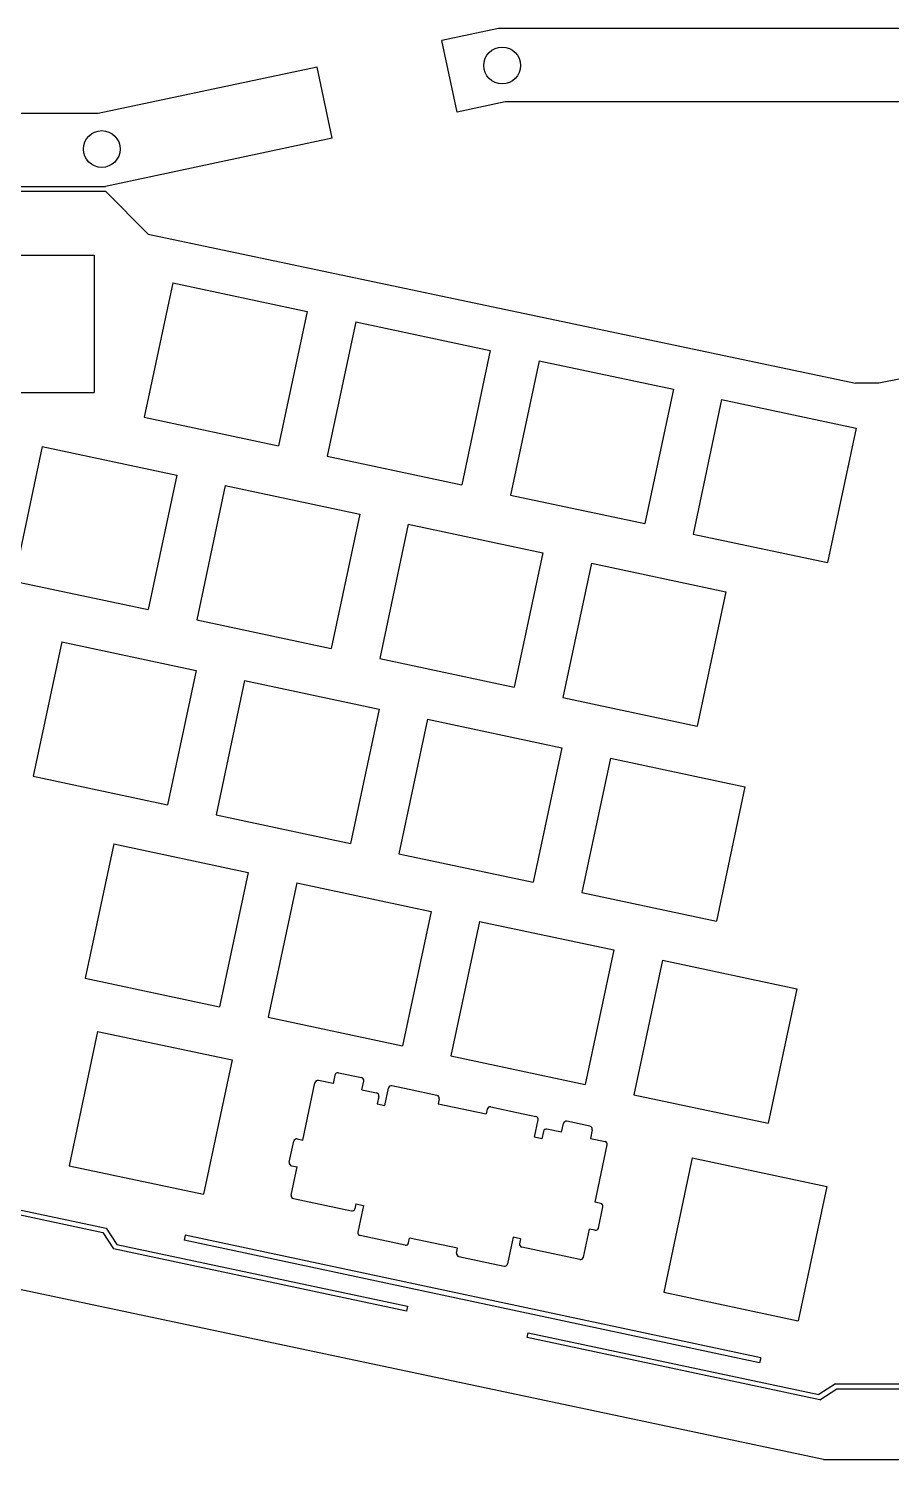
# Model space of a CAD drawing. Extents: x 7 to 394, y -192 to -46.
# Drawn here: x 96 to 183.9, y -191.8 to -46 of the extents above; entities that cross this region are included whole.
import ezdxf

# ---------------------------------------------------------------- set-up
doc = ezdxf.new("R2010")
doc.units = 0
doc.layers.add('Pcb_9d55', color=7, linetype='CONTINUOUS')

msp = doc.modelspace()

# ---------------------------------------------------------------- linework, layer by layer
at = {"layer": 'Pcb_9d55'}
for p, q in [((143.904, -45.974), (138.135, -47.2008)), ((143.904, -45.974, -1.6), (138.135, -47.2008, -1.6)), ((143.904, -45.974), (138.135, -47.2008)), ((143.904, -45.974, -1.6), (138.135, -47.2008, -1.6)), ((143.904, -45.974), (143.904, -45.974, -1.6)), ((223.906, -45.9765), (143.904, -45.974)), ((223.906, -45.9765, -1.6), (143.904, -45.974, -1.6)), ((143.904, -45.974), (143.904, -45.974, -1.6)), ((223.906, -45.9765), (143.904, -45.974)), ((223.906, -45.9765, -1.6), (143.904, -45.974, -1.6)), ((138.135, -47.2008), (138.135, -47.2008, -1.6)), ((138.135, -47.2008), (138.135, -47.2008, -1.6)), ((139.682, -54.4728), (138.135, -47.2008)), ((139.682, -54.4728, -1.6), (138.135, -47.2008, -1.6)), ((139.682, -54.4728), (138.135, -47.2008)), ((139.682, -54.4728, -1.6), (138.135, -47.2008, -1.6)), ((125.41, -49.9034), (103.101, -54.6329)), ((125.41, -49.9034, -1.6), (103.101, -54.6329, -1.6)), ((125.41, -49.9034), (103.101, -54.6329)), ((125.41, -49.9034, -1.6), (103.101, -54.6329, -1.6)), ((125.41, -49.9034), (125.41, -49.9034, -1.6)), ((126.954, -57.15), (125.41, -49.9034)), ((126.954, -57.15, -1.6), (125.41, -49.9034, -1.6)), ((125.41, -49.9034), (125.41, -49.9034, -1.6)), ((126.954, -57.15), (125.41, -49.9034)), ((126.954, -57.15, -1.6), (125.41, -49.9034, -1.6)), ((146.152, -49.7281), (146.152, -49.7281, -1.6)), ((146.152, -49.7281), (146.152, -49.7281, -1.6)), ((144.574, -53.4289), (139.682, -54.4728)), ((144.574, -53.4289, -1.6), (139.682, -54.4728, -1.6)), ((144.574, -53.4289), (139.682, -54.4728)), ((144.574, -53.4289, -1.6), (139.682, -54.4728, -1.6)), ((144.574, -53.4289), (144.574, -53.4289, -1.6)), ((223.279, -53.4289), (144.574, -53.4289)), ((223.279, -53.4289, -1.6), (144.574, -53.4289, -1.6)), ((144.574, -53.4289), (144.574, -53.4289, -1.6)), ((223.279, -53.4289), (144.574, -53.4289)), ((223.279, -53.4289, -1.6), (144.574, -53.4289, -1.6)), ((103.101, -54.6329), (12.3012, -54.6278)), ((103.101, -54.6329, -1.6), (12.3012, -54.6278, -1.6)), ((103.101, -54.6329), (12.3012, -54.6278)), ((103.101, -54.6329, -1.6), (12.3012, -54.6278, -1.6)), ((103.101, -54.6329), (103.101, -54.6329, -1.6)), ((103.101, -54.6329), (103.101, -54.6329, -1.6)), ((139.682, -54.4728), (139.682, -54.4728, -1.6)), ((139.682, -54.4728), (139.682, -54.4728, -1.6)), ((126.954, -57.15), (103.845, -62.0497)), ((126.954, -57.15, -1.6), (103.845, -62.0497, -1.6)), ((126.954, -57.15), (103.845, -62.0497)), ((126.954, -57.15, -1.6), (103.845, -62.0497, -1.6)), ((105.35, -58.2473), (105.35, -58.2473, -1.6)), ((105.35, -58.2473), (105.35, -58.2473, -1.6)), ((126.954, -57.15), (126.954, -57.15, -1.6)), ((126.954, -57.15), (126.954, -57.15, -1.6)), ((88.3336, -62.55), (103.845, -62.55)), ((88.3336, -62.55, -1.6), (103.845, -62.55, -1.6)), ((88.3336, -62.55), (103.845, -62.55)), ((88.3336, -62.55, -1.6), (103.845, -62.55, -1.6)), ((88.5419, -62.0497), (103.845, -62.0497)), ((88.5419, -62.0497, -1.6), (103.845, -62.0497, -1.6)), ((88.5419, -62.0497), (103.845, -62.0497)), ((88.5419, -62.0497, -1.6), (103.845, -62.0497, -1.6)), ((103.845, -62.0497), (103.845, -62.0497, -1.6)), ((103.845, -62.0497), (103.845, -62.0497, -1.6)), ((103.845, -62.55), (103.845, -62.55, -1.6)), ((103.845, -62.55), (103.845, -62.55, -1.6)), ((108.207, -66.9087), (103.845, -62.55)), ((108.207, -66.9087, -1.6), (103.845, -62.55, -1.6)), ((108.207, -66.9087), (103.845, -62.55)), ((108.207, -66.9087, -1.6), (103.845, -62.55, -1.6)), ((108.207, -66.9087), (108.207, -66.9087, -1.6)), ((108.207, -66.9087), (108.207, -66.9087, -1.6)), ((108.207, -66.9087), (180.278, -82.1233)), ((108.207, -66.9087, -1.6), (180.278, -82.1233, -1.6)), ((108.207, -66.9087), (180.278, -82.1233)), ((108.207, -66.9087, -1.6), (180.278, -82.1233, -1.6)), ((88.712, -69.0651), (102.713, -69.0651)), ((88.712, -69.0651, -1.6), (102.713, -69.0651, -1.6)), ((88.712, -69.0651), (102.713, -69.0651)), ((88.712, -69.0651, -1.6), (102.713, -69.0651, -1.6)), ((102.713, -69.0651), (102.713, -69.0651, -1.6)), ((102.713, -69.0651), (102.713, -69.0651, -1.6)), ((102.713, -69.0651), (102.713, -83.0656)), ((102.713, -69.0651, -1.6), (102.713, -83.0656, -1.6)), ((102.713, -69.0651), (102.713, -83.0656)), ((102.713, -69.0651, -1.6), (102.713, -83.0656, -1.6)), ((110.714, -71.8897), (107.803, -85.5842)), ((110.714, -71.8897, -1.6), (107.803, -85.5842, -1.6)), ((110.714, -71.8897), (107.803, -85.5842)), ((110.714, -71.8897, -1.6), (107.803, -85.5842, -1.6)), ((110.714, -71.8897), (110.714, -71.8897, -1.6)), ((110.714, -71.8897), (124.409, -74.8005)), ((110.714, -71.8897, -1.6), (124.409, -74.8005, -1.6)), ((110.714, -71.8897), (110.714, -71.8897, -1.6)), ((110.714, -71.8897), (124.409, -74.8005)), ((110.714, -71.8897, -1.6), (124.409, -74.8005, -1.6)), ((124.409, -74.8005), (121.498, -88.4951)), ((124.409, -74.8005, -1.6), (121.498, -88.4951, -1.6)), ((124.409, -74.8005), (121.498, -88.4951)), ((124.409, -74.8005, -1.6), (121.498, -88.4951, -1.6)), ((124.409, -74.8005), (124.409, -74.8005, -1.6)), ((124.409, -74.8005), (124.409, -74.8005, -1.6)), ((129.368, -75.8521), (126.457, -89.5466)), ((129.368, -75.8521, -1.6), (126.457, -89.5466, -1.6)), ((129.368, -75.8521), (126.457, -89.5466)), ((129.368, -75.8521, -1.6), (126.457, -89.5466, -1.6)), ((129.368, -75.8521), (129.368, -75.8521, -1.6)), ((129.368, -75.8521), (143.062, -78.7629)), ((129.368, -75.8521, -1.6), (143.062, -78.7629, -1.6)), ((129.368, -75.8521), (129.368, -75.8521, -1.6)), ((129.368, -75.8521), (143.062, -78.7629)), ((129.368, -75.8521, -1.6), (143.062, -78.7629, -1.6)), ((143.062, -78.7629), (140.152, -92.4575)), ((143.062, -78.7629, -1.6), (140.152, -92.4575, -1.6)), ((143.062, -78.7629), (140.152, -92.4575)), ((143.062, -78.7629, -1.6), (140.152, -92.4575, -1.6)), ((143.062, -78.7629), (143.062, -78.7629, -1.6)), ((143.062, -78.7629), (143.062, -78.7629, -1.6)), ((148.032, -79.8145), (145.121, -93.509)), ((148.032, -79.8145, -1.6), (145.121, -93.509, -1.6)), ((148.032, -79.8145), (145.121, -93.509)), ((148.032, -79.8145, -1.6), (145.121, -93.509, -1.6)), ((148.032, -79.8145), (148.032, -79.8145, -1.6)), ((148.032, -79.8145), (161.726, -82.7253)), ((148.032, -79.8145, -1.6), (161.726, -82.7253, -1.6)), ((148.032, -79.8145), (148.032, -79.8145, -1.6)), ((148.032, -79.8145), (161.726, -82.7253)), ((148.032, -79.8145, -1.6), (161.726, -82.7253, -1.6)), ((190.597, -80.5358), (182.659, -82.1233)), ((190.597, -80.5358, -1.6), (182.659, -82.1233, -1.6)), ((190.597, -80.5358), (182.659, -82.1233)), ((190.597, -80.5358, -1.6), (182.659, -82.1233, -1.6)), ((88.712, -83.0656), (102.713, -83.0656)), ((88.712, -83.0656, -1.6), (102.713, -83.0656, -1.6)), ((88.712, -83.0656), (102.713, -83.0656)), ((88.712, -83.0656, -1.6), (102.713, -83.0656, -1.6)), ((102.713, -83.0656), (102.713, -83.0656, -1.6)), ((102.713, -83.0656), (102.713, -83.0656, -1.6)), ((161.726, -82.7253), (158.816, -96.4199)), ((161.726, -82.7253, -1.6), (158.816, -96.4199, -1.6)), ((161.726, -82.7253), (158.816, -96.4199)), ((161.726, -82.7253, -1.6), (158.816, -96.4199, -1.6)), ((161.726, -82.7253), (161.726, -82.7253, -1.6)), ((161.726, -82.7253), (161.726, -82.7253, -1.6)), ((180.278, -82.1233), (180.278, -82.1233, -1.6)), ((180.278, -82.1233), (180.278, -82.1233, -1.6)), ((182.659, -82.1233), (180.278, -82.1233)), ((182.659, -82.1233, -1.6), (180.278, -82.1233, -1.6)), ((182.659, -82.1233), (180.278, -82.1233)), ((182.659, -82.1233, -1.6), (180.278, -82.1233, -1.6)), ((182.659, -82.1233), (182.659, -82.1233, -1.6)), ((182.659, -82.1233), (182.659, -82.1233, -1.6)), ((166.625, -83.787), (163.714, -97.4815)), ((166.625, -83.787, -1.6), (163.714, -97.4815, -1.6)), ((166.625, -83.787), (163.714, -97.4815)), ((166.625, -83.787, -1.6), (163.714, -97.4815, -1.6)), ((166.625, -83.787), (166.625, -83.787, -1.6)), ((166.625, -83.787), (180.319, -86.6979)), ((166.625, -83.787, -1.6), (180.319, -86.6979, -1.6)), ((166.625, -83.787), (166.625, -83.787, -1.6)), ((166.625, -83.787), (180.319, -86.6979)), ((166.625, -83.787, -1.6), (180.319, -86.6979, -1.6)), ((107.803, -85.5842), (107.803, -85.5842, -1.6)), ((107.803, -85.5842), (107.803, -85.5842, -1.6)), ((107.803, -85.5842), (121.498, -88.4951)), ((107.803, -85.5842, -1.6), (121.498, -88.4951, -1.6)), ((107.803, -85.5842), (121.498, -88.4951)), ((107.803, -85.5842, -1.6), (121.498, -88.4951, -1.6)), ((180.319, -86.6979), (177.408, -100.392)), ((180.319, -86.6979, -1.6), (177.408, -100.392, -1.6)), ((180.319, -86.6979), (177.408, -100.392)), ((180.319, -86.6979, -1.6), (177.408, -100.392, -1.6)), ((180.319, -86.6979), (180.319, -86.6979, -1.6)), ((180.319, -86.6979), (180.319, -86.6979, -1.6)), ((97.4198, -88.5775), (94.5089, -102.272)), ((97.4198, -88.5775, -1.6), (94.5089, -102.272, -1.6)), ((97.4198, -88.5775), (94.5089, -102.272)), ((97.4198, -88.5775, -1.6), (94.5089, -102.272, -1.6)), ((97.4198, -88.5775), (97.4198, -88.5775, -1.6)), ((97.4198, -88.5775), (111.114, -91.4883)), ((97.4198, -88.5775, -1.6), (111.114, -91.4883, -1.6)), ((97.4198, -88.5775), (97.4198, -88.5775, -1.6)), ((97.4198, -88.5775), (111.114, -91.4883)), ((97.4198, -88.5775, -1.6), (111.114, -91.4883, -1.6)), ((121.498, -88.4951), (121.498, -88.4951, -1.6)), ((121.498, -88.4951), (121.498, -88.4951, -1.6)), ((126.457, -89.5466), (126.457, -89.5466, -1.6)), ((126.457, -89.5466), (126.457, -89.5466, -1.6)), ((126.457, -89.5466), (140.152, -92.4575)), ((126.457, -89.5466, -1.6), (140.152, -92.4575, -1.6)), ((126.457, -89.5466), (140.152, -92.4575)), ((126.457, -89.5466, -1.6), (140.152, -92.4575, -1.6)), ((111.114, -91.4883), (108.203, -105.183)), ((111.114, -91.4883, -1.6), (108.203, -105.183, -1.6)), ((111.114, -91.4883), (108.203, -105.183)), ((111.114, -91.4883, -1.6), (108.203, -105.183, -1.6)), ((111.114, -91.4883), (111.114, -91.4883, -1.6)), ((111.114, -91.4883), (111.114, -91.4883, -1.6)), ((116.063, -92.5399), (113.153, -106.234)), ((116.063, -92.5399, -1.6), (113.153, -106.234, -1.6)), ((116.063, -92.5399), (113.153, -106.234)), ((116.063, -92.5399, -1.6), (113.153, -106.234, -1.6)), ((116.063, -92.5399), (116.063, -92.5399, -1.6)), ((116.063, -92.5399), (129.758, -95.4507)), ((116.063, -92.5399, -1.6), (129.758, -95.4507, -1.6)), ((116.063, -92.5399), (116.063, -92.5399, -1.6)), ((116.063, -92.5399), (129.758, -95.4507)), ((116.063, -92.5399, -1.6), (129.758, -95.4507, -1.6)), ((140.152, -92.4575), (140.152, -92.4575, -1.6)), ((140.152, -92.4575), (140.152, -92.4575, -1.6)), ((145.121, -93.509), (145.121, -93.509, -1.6)), ((145.121, -93.509), (145.121, -93.509, -1.6)), ((145.121, -93.509), (158.816, -96.4199)), ((145.121, -93.509, -1.6), (158.816, -96.4199, -1.6)), ((145.121, -93.509), (158.816, -96.4199)), ((145.121, -93.509, -1.6), (158.816, -96.4199, -1.6)), ((129.758, -95.4507), (126.847, -109.145)), ((129.758, -95.4507, -1.6), (126.847, -109.145, -1.6)), ((129.758, -95.4507), (126.847, -109.145)), ((129.758, -95.4507, -1.6), (126.847, -109.145, -1.6)), ((129.758, -95.4507), (129.758, -95.4507, -1.6)), ((129.758, -95.4507), (129.758, -95.4507, -1.6)), ((134.707, -96.4896), (131.796, -110.184)), ((134.707, -96.4896, -1.6), (131.796, -110.184, -1.6)), ((134.707, -96.4896), (131.796, -110.184)), ((134.707, -96.4896, -1.6), (131.796, -110.184, -1.6)), ((134.707, -96.4896), (134.707, -96.4896, -1.6)), ((134.707, -96.4896), (148.402, -99.4004)), ((134.707, -96.4896, -1.6), (148.402, -99.4004, -1.6)), ((134.707, -96.4896), (134.707, -96.4896, -1.6)), ((134.707, -96.4896), (148.402, -99.4004)), ((134.707, -96.4896, -1.6), (148.402, -99.4004, -1.6)), ((158.816, -96.4199), (158.816, -96.4199, -1.6)), ((158.816, -96.4199), (158.816, -96.4199, -1.6)), ((163.714, -97.4815), (163.714, -97.4815, -1.6)), ((163.714, -97.4815), (163.714, -97.4815, -1.6)), ((163.714, -97.4815), (177.408, -100.392)), ((163.714, -97.4815, -1.6), (177.408, -100.392, -1.6)), ((163.714, -97.4815), (177.408, -100.392)), ((163.714, -97.4815, -1.6), (177.408, -100.392, -1.6)), ((148.402, -99.4004), (145.491, -113.095)), ((148.402, -99.4004, -1.6), (145.491, -113.095, -1.6)), ((148.402, -99.4004), (145.491, -113.095)), ((148.402, -99.4004, -1.6), (145.491, -113.095, -1.6)), ((148.402, -99.4004), (148.402, -99.4004, -1.6)), ((148.402, -99.4004), (148.402, -99.4004, -1.6)), ((153.363, -100.454), (150.452, -114.149)), ((153.363, -100.454, -1.6), (150.452, -114.149, -1.6)), ((153.363, -100.454), (150.452, -114.149)), ((153.363, -100.454, -1.6), (150.452, -114.149, -1.6)), ((153.363, -100.454), (153.363, -100.454, -1.6)), ((153.363, -100.454), (167.058, -103.365)), ((153.363, -100.454, -1.6), (167.058, -103.365, -1.6)), ((153.363, -100.454), (153.363, -100.454, -1.6)), ((153.363, -100.454), (167.058, -103.365)), ((153.363, -100.454, -1.6), (167.058, -103.365, -1.6)), ((177.408, -100.392), (177.408, -100.392, -1.6)), ((177.408, -100.392), (177.408, -100.392, -1.6)), ((94.5089, -102.272), (108.203, -105.183)), ((94.5089, -102.272, -1.6), (108.203, -105.183, -1.6)), ((94.5089, -102.272), (108.203, -105.183)), ((94.5089, -102.272, -1.6), (108.203, -105.183, -1.6)), ((167.058, -103.365), (164.147, -117.06)), ((167.058, -103.365, -1.6), (164.147, -117.06, -1.6)), ((167.058, -103.365), (164.147, -117.06)), ((167.058, -103.365, -1.6), (164.147, -117.06, -1.6)), ((167.058, -103.365), (167.058, -103.365, -1.6)), ((167.058, -103.365), (167.058, -103.365, -1.6)), ((108.203, -105.183), (108.203, -105.183, -1.6)), ((108.203, -105.183), (108.203, -105.183, -1.6)), ((113.153, -106.234), (113.153, -106.234, -1.6)), ((113.153, -106.234), (113.153, -106.234, -1.6)), ((113.153, -106.234), (126.847, -109.145)), ((113.153, -106.234, -1.6), (126.847, -109.145, -1.6)), ((113.153, -106.234), (126.847, -109.145)), ((113.153, -106.234, -1.6), (126.847, -109.145, -1.6)), ((99.401, -108.466), (96.4901, -122.16)), ((99.401, -108.466, -1.6), (96.4901, -122.16, -1.6)), ((99.401, -108.466), (96.4901, -122.16)), ((99.401, -108.466, -1.6), (96.4901, -122.16, -1.6)), ((99.401, -108.466), (99.401, -108.466, -1.6)), ((99.401, -108.466), (113.096, -111.377)), ((99.401, -108.466, -1.6), (113.096, -111.377, -1.6)), ((99.401, -108.466), (99.401, -108.466, -1.6)), ((99.401, -108.466), (113.096, -111.377)), ((99.401, -108.466, -1.6), (113.096, -111.377, -1.6)), ((126.847, -109.145), (126.847, -109.145, -1.6)), ((126.847, -109.145), (126.847, -109.145, -1.6)), ((131.796, -110.184), (131.796, -110.184, -1.6)), ((131.796, -110.184), (131.796, -110.184, -1.6)), ((131.796, -110.184), (145.491, -113.095)), ((131.796, -110.184, -1.6), (145.491, -113.095, -1.6)), ((131.796, -110.184), (145.491, -113.095)), ((131.796, -110.184, -1.6), (145.491, -113.095, -1.6)), ((113.096, -111.377), (110.185, -125.071)), ((113.096, -111.377, -1.6), (110.185, -125.071, -1.6)), ((113.096, -111.377), (110.185, -125.071)), ((113.096, -111.377, -1.6), (110.185, -125.071, -1.6)), ((113.096, -111.377), (113.096, -111.377, -1.6)), ((113.096, -111.377), (113.096, -111.377, -1.6)), ((118.032, -112.415), (115.121, -126.11)), ((118.032, -112.415, -1.6), (115.121, -126.11, -1.6)), ((118.032, -112.415), (115.121, -126.11)), ((118.032, -112.415, -1.6), (115.121, -126.11, -1.6)), ((118.032, -112.415), (118.032, -112.415, -1.6)), ((118.032, -112.415), (131.726, -115.326)), ((118.032, -112.415, -1.6), (131.726, -115.326, -1.6)), ((118.032, -112.415), (118.032, -112.415, -1.6)), ((118.032, -112.415), (131.726, -115.326)), ((118.032, -112.415, -1.6), (131.726, -115.326, -1.6)), ((145.491, -113.095), (145.491, -113.095, -1.6)), ((145.491, -113.095), (145.491, -113.095, -1.6)), ((150.452, -114.149), (150.452, -114.149, -1.6)), ((150.452, -114.149), (150.452, -114.149, -1.6)), ((150.452, -114.149), (164.147, -117.06)), ((150.452, -114.149, -1.6), (164.147, -117.06, -1.6)), ((150.452, -114.149), (164.147, -117.06)), ((150.452, -114.149, -1.6), (164.147, -117.06, -1.6)), ((131.726, -115.326), (128.816, -129.021)), ((131.726, -115.326, -1.6), (128.816, -129.021, -1.6)), ((131.726, -115.326), (128.816, -129.021)), ((131.726, -115.326, -1.6), (128.816, -129.021, -1.6)), ((131.726, -115.326), (131.726, -115.326, -1.6)), ((131.726, -115.326), (131.726, -115.326, -1.6)), ((136.65, -116.365), (133.739, -130.06)), ((136.65, -116.365, -1.6), (133.739, -130.06, -1.6)), ((136.65, -116.365), (133.739, -130.06)), ((136.65, -116.365, -1.6), (133.739, -130.06, -1.6)), ((136.65, -116.365), (136.65, -116.365, -1.6)), ((136.65, -116.365), (150.345, -119.276)), ((136.65, -116.365, -1.6), (150.345, -119.276, -1.6)), ((136.65, -116.365), (136.65, -116.365, -1.6)), ((136.65, -116.365), (150.345, -119.276)), ((136.65, -116.365, -1.6), (150.345, -119.276, -1.6)), ((164.147, -117.06), (164.147, -117.06, -1.6)), ((164.147, -117.06), (164.147, -117.06, -1.6)), ((150.345, -119.276), (147.434, -132.97)), ((150.345, -119.276, -1.6), (147.434, -132.97, -1.6)), ((150.345, -119.276), (147.434, -132.97)), ((150.345, -119.276, -1.6), (147.434, -132.97, -1.6)), ((150.345, -119.276), (150.345, -119.276, -1.6)), ((150.345, -119.276), (150.345, -119.276, -1.6)), ((155.306, -120.327), (152.396, -134.022)), ((155.306, -120.327, -1.6), (152.396, -134.022, -1.6)), ((155.306, -120.327), (152.396, -134.022)), ((155.306, -120.327, -1.6), (152.396, -134.022, -1.6)), ((155.306, -120.327), (155.306, -120.327, -1.6)), ((155.306, -120.327), (169.001, -123.238)), ((155.306, -120.327, -1.6), (169.001, -123.238, -1.6)), ((155.306, -120.327), (155.306, -120.327, -1.6)), ((155.306, -120.327), (169.001, -123.238)), ((155.306, -120.327, -1.6), (169.001, -123.238, -1.6)), ((96.4901, -122.16), (96.4901, -122.16, -1.6)), ((96.4901, -122.16), (96.4901, -122.16, -1.6)), ((96.4901, -122.16), (110.185, -125.071)), ((96.4901, -122.16, -1.6), (110.185, -125.071, -1.6)), ((96.4901, -122.16), (110.185, -125.071)), ((96.4901, -122.16, -1.6), (110.185, -125.071, -1.6)), ((169.001, -123.238), (166.09, -136.933)), ((169.001, -123.238, -1.6), (166.09, -136.933, -1.6)), ((169.001, -123.238), (166.09, -136.933)), ((169.001, -123.238, -1.6), (166.09, -136.933, -1.6)), ((169.001, -123.238), (169.001, -123.238, -1.6)), ((169.001, -123.238), (169.001, -123.238, -1.6)), ((110.185, -125.071), (110.185, -125.071, -1.6)), ((110.185, -125.071), (110.185, -125.071, -1.6)), ((115.121, -126.11), (115.121, -126.11, -1.6)), ((115.121, -126.11), (115.121, -126.11, -1.6)), ((115.121, -126.11), (128.816, -129.021)), ((115.121, -126.11, -1.6), (128.816, -129.021, -1.6)), ((115.121, -126.11), (128.816, -129.021)), ((115.121, -126.11, -1.6), (128.816, -129.021, -1.6)), ((104.697, -129.065), (101.786, -142.76)), ((104.697, -129.065, -1.6), (101.786, -142.76, -1.6)), ((104.697, -129.065), (101.786, -142.76)), ((104.697, -129.065, -1.6), (101.786, -142.76, -1.6)), ((104.697, -129.065), (104.697, -129.065, -1.6)), ((104.697, -129.065), (118.391, -131.976)), ((104.697, -129.065, -1.6), (118.391, -131.976, -1.6)), ((104.697, -129.065), (104.697, -129.065, -1.6)), ((104.697, -129.065), (118.391, -131.976)), ((104.697, -129.065, -1.6), (118.391, -131.976, -1.6)), ((128.816, -129.021), (128.816, -129.021, -1.6)), ((128.816, -129.021), (128.816, -129.021, -1.6)), ((133.739, -130.06), (133.739, -130.06, -1.6)), ((133.739, -130.06), (133.739, -130.06, -1.6)), ((133.739, -130.06), (147.434, -132.97)), ((133.739, -130.06, -1.6), (147.434, -132.97, -1.6)), ((133.739, -130.06), (147.434, -132.97)), ((133.739, -130.06, -1.6), (147.434, -132.97, -1.6)), ((118.391, -131.976), (115.481, -145.67)), ((118.391, -131.976, -1.6), (115.481, -145.67, -1.6)), ((118.391, -131.976), (115.481, -145.67)), ((118.391, -131.976, -1.6), (115.481, -145.67, -1.6)), ((118.391, -131.976), (118.391, -131.976, -1.6)), ((118.391, -131.976), (118.391, -131.976, -1.6)), ((123.34, -133.04), (120.43, -146.735)), ((123.34, -133.04, -1.6), (120.43, -146.735, -1.6)), ((123.34, -133.04), (120.43, -146.735)), ((123.34, -133.04, -1.6), (120.43, -146.735, -1.6)), ((123.34, -133.04), (123.34, -133.04, -1.6)), ((123.34, -133.04), (137.035, -135.951)), ((123.34, -133.04, -1.6), (137.035, -135.951, -1.6)), ((123.34, -133.04), (123.34, -133.04, -1.6)), ((123.34, -133.04), (137.035, -135.951)), ((123.34, -133.04, -1.6), (137.035, -135.951, -1.6)), ((147.434, -132.97), (147.434, -132.97, -1.6)), ((147.434, -132.97), (147.434, -132.97, -1.6)), ((152.396, -134.022), (152.396, -134.022, -1.6)), ((152.396, -134.022), (152.396, -134.022, -1.6)), ((152.396, -134.022), (166.09, -136.933)), ((152.396, -134.022, -1.6), (166.09, -136.933, -1.6)), ((152.396, -134.022), (166.09, -136.933)), ((152.396, -134.022, -1.6), (166.09, -136.933, -1.6)), ((137.035, -135.951), (134.124, -149.646)), ((137.035, -135.951, -1.6), (134.124, -149.646, -1.6)), ((137.035, -135.951), (134.124, -149.646)), ((137.035, -135.951, -1.6), (134.124, -149.646, -1.6)), ((137.035, -135.951), (137.035, -135.951, -1.6)), ((137.035, -135.951), (137.035, -135.951, -1.6)), ((141.959, -136.964), (139.048, -150.659)), ((141.959, -136.964, -1.6), (139.048, -150.659, -1.6)), ((141.959, -136.964), (139.048, -150.659)), ((141.959, -136.964, -1.6), (139.048, -150.659, -1.6)), ((141.959, -136.964), (141.959, -136.964, -1.6)), ((141.959, -136.964), (155.653, -139.875)), ((141.959, -136.964, -1.6), (155.653, -139.875, -1.6)), ((141.959, -136.964), (141.959, -136.964, -1.6)), ((141.959, -136.964), (155.653, -139.875)), ((141.959, -136.964, -1.6), (155.653, -139.875, -1.6)), ((166.09, -136.933), (166.09, -136.933, -1.6)), ((166.09, -136.933), (166.09, -136.933, -1.6)), ((155.653, -139.875), (152.742, -153.57)), ((155.653, -139.875, -1.6), (152.742, -153.57, -1.6)), ((155.653, -139.875), (152.742, -153.57)), ((155.653, -139.875, -1.6), (152.742, -153.57, -1.6)), ((155.653, -139.875), (155.653, -139.875, -1.6)), ((155.653, -139.875), (155.653, -139.875, -1.6)), ((160.59, -140.927), (157.679, -154.621)), ((160.59, -140.927, -1.6), (157.679, -154.621, -1.6)), ((160.59, -140.927), (157.679, -154.621)), ((160.59, -140.927, -1.6), (157.679, -154.621, -1.6)), ((160.59, -140.927), (160.59, -140.927, -1.6)), ((160.59, -140.927), (174.284, -143.838)), ((160.59, -140.927, -1.6), (174.284, -143.838, -1.6)), ((160.59, -140.927), (160.59, -140.927, -1.6)), ((160.59, -140.927), (174.284, -143.838)), ((160.59, -140.927, -1.6), (174.284, -143.838, -1.6)), ((101.786, -142.76), (101.786, -142.76, -1.6)), ((101.786, -142.76), (101.786, -142.76, -1.6)), ((101.786, -142.76), (115.481, -145.67)), ((101.786, -142.76, -1.6), (115.481, -145.67, -1.6)), ((101.786, -142.76), (115.481, -145.67)), ((101.786, -142.76, -1.6), (115.481, -145.67, -1.6)), ((174.284, -143.838), (171.373, -157.532)), ((174.284, -143.838, -1.6), (171.373, -157.532, -1.6)), ((174.284, -143.838), (171.373, -157.532)), ((174.284, -143.838, -1.6), (171.373, -157.532, -1.6)), ((174.284, -143.838), (174.284, -143.838, -1.6)), ((174.284, -143.838), (174.284, -143.838, -1.6)), ((115.481, -145.67), (115.481, -145.67, -1.6)), ((115.481, -145.67), (115.481, -145.67, -1.6)), ((120.43, -146.735), (120.43, -146.735, -1.6)), ((120.43, -146.735), (120.43, -146.735, -1.6)), ((120.43, -146.735), (134.124, -149.646)), ((120.43, -146.735, -1.6), (134.124, -149.646, -1.6)), ((120.43, -146.735), (134.124, -149.646)), ((120.43, -146.735, -1.6), (134.124, -149.646, -1.6)), ((103.059, -148.166), (100.148, -161.86)), ((103.059, -148.166, -1.6), (100.148, -161.86, -1.6)), ((103.059, -148.166), (100.148, -161.86)), ((103.059, -148.166, -1.6), (100.148, -161.86, -1.6)), ((103.059, -148.166), (103.059, -148.166, -1.6)), ((103.059, -148.166), (116.753, -151.077)), ((103.059, -148.166, -1.6), (116.753, -151.077, -1.6)), ((103.059, -148.166), (103.059, -148.166, -1.6)), ((103.059, -148.166), (116.753, -151.077)), ((103.059, -148.166, -1.6), (116.753, -151.077, -1.6)), ((134.124, -149.646), (134.124, -149.646, -1.6)), ((134.124, -149.646), (134.124, -149.646, -1.6)), ((116.753, -151.077), (113.842, -164.771)), ((116.753, -151.077, -1.6), (113.842, -164.771, -1.6)), ((116.753, -151.077), (113.842, -164.771)), ((116.753, -151.077, -1.6), (113.842, -164.771, -1.6)), ((116.753, -151.077), (116.753, -151.077, -1.6)), ((116.753, -151.077), (116.753, -151.077, -1.6)), ((139.048, -150.659), (139.048, -150.659, -1.6)), ((139.048, -150.659), (139.048, -150.659, -1.6)), ((139.048, -150.659), (152.742, -153.57)), ((139.048, -150.659, -1.6), (152.742, -153.57, -1.6)), ((139.048, -150.659), (152.742, -153.57)), ((139.048, -150.659, -1.6), (152.742, -153.57, -1.6)), ((127.232, -152.617), (127.045, -153.497)), ((127.232, -152.617, -1.6), (127.045, -153.497, -1.6)), ((127.232, -152.617), (127.045, -153.497)), ((127.232, -152.617, -1.6), (127.045, -153.497, -1.6)), ((127.232, -152.617), (127.232, -152.617, -1.6)), ((127.232, -152.617), (127.232, -152.617, -1.6)), ((127.588, -152.386), (127.588, -152.386, -1.6)), ((127.588, -152.386), (127.588, -152.386, -1.6)), ((127.588, -152.386), (129.936, -152.885)), ((127.588, -152.386, -1.6), (129.936, -152.885, -1.6)), ((127.588, -152.386), (129.936, -152.885)), ((127.588, -152.386, -1.6), (129.936, -152.885, -1.6)), ((129.936, -152.885), (129.936, -152.885, -1.6)), ((129.936, -152.885), (129.936, -152.885, -1.6)), ((123.957, -159.251), (125.198, -153.411)), ((123.957, -159.251, -1.6), (125.198, -153.411, -1.6)), ((123.957, -159.251), (125.198, -153.411)), ((123.957, -159.251, -1.6), (125.198, -153.411, -1.6)), ((125.198, -153.411), (125.198, -153.411, -1.6)), ((125.198, -153.411), (125.198, -153.411, -1.6)), ((125.554, -153.18), (125.554, -153.18, -1.6)), ((125.554, -153.18), (125.554, -153.18, -1.6)), ((127.045, -153.497), (125.554, -153.18)), ((127.045, -153.497, -1.6), (125.554, -153.18, -1.6)), ((127.045, -153.497), (125.554, -153.18)), ((127.045, -153.497, -1.6), (125.554, -153.18, -1.6)), ((127.045, -153.497), (127.045, -153.497, -1.6)), ((127.045, -153.497), (127.045, -153.497, -1.6)), ((129.98, -154.121), (130.167, -153.241)), ((129.98, -154.121, -1.6), (130.167, -153.241, -1.6)), ((129.98, -154.121), (130.167, -153.241)), ((129.98, -154.121, -1.6), (130.167, -153.241, -1.6)), ((129.98, -154.121), (129.98, -154.121, -1.6)), ((129.98, -154.121), (129.98, -154.121, -1.6)), ((129.98, -154.121), (131.471, -154.438)), ((129.98, -154.121, -1.6), (131.471, -154.438, -1.6)), ((129.98, -154.121), (131.471, -154.438)), ((129.98, -154.121, -1.6), (131.471, -154.438, -1.6)), ((130.167, -153.241), (130.167, -153.241, -1.6)), ((130.167, -153.241), (130.167, -153.241, -1.6)), ((131.471, -154.438), (131.471, -154.438, -1.6)), ((131.471, -154.438), (131.471, -154.438, -1.6)), ((132.301, -155.708), (132.675, -153.948)), ((132.301, -155.708, -1.6), (132.675, -153.948, -1.6)), ((132.301, -155.708), (132.675, -153.948)), ((132.301, -155.708, -1.6), (132.675, -153.948, -1.6)), ((132.675, -153.948), (132.675, -153.948, -1.6)), ((132.675, -153.948), (132.675, -153.948, -1.6)), ((133.031, -153.717), (133.031, -153.717, -1.6)), ((133.031, -153.717), (133.031, -153.717, -1.6)), ((134.791, -154.091), (133.031, -153.717)), ((134.791, -154.091, -1.6), (133.031, -153.717, -1.6)), ((134.791, -154.091), (133.031, -153.717)), ((134.791, -154.091, -1.6), (133.031, -153.717, -1.6)), ((134.791, -154.091), (134.791, -154.091, -1.6)), ((134.791, -154.091), (134.791, -154.091, -1.6)), ((137.628, -154.694), (134.791, -154.091)), ((137.628, -154.694, -1.6), (134.791, -154.091, -1.6)), ((137.628, -154.694), (134.791, -154.091)), ((137.628, -154.694, -1.6), (134.791, -154.091, -1.6)), ((152.742, -153.57), (152.742, -153.57, -1.6)), ((152.742, -153.57), (152.742, -153.57, -1.6)), ((131.703, -154.794), (131.542, -155.547)), ((131.703, -154.794, -1.6), (131.542, -155.547, -1.6)), ((131.703, -154.794), (131.542, -155.547)), ((131.703, -154.794, -1.6), (131.542, -155.547, -1.6)), ((131.542, -155.547), (131.542, -155.547, -1.6)), ((131.542, -155.547), (131.542, -155.547, -1.6)), ((131.542, -155.547), (132.301, -155.708)), ((131.542, -155.547, -1.6), (132.301, -155.708, -1.6)), ((131.542, -155.547), (132.301, -155.708)), ((131.542, -155.547, -1.6), (132.301, -155.708, -1.6)), ((131.703, -154.794), (131.703, -154.794, -1.6)), ((131.703, -154.794), (131.703, -154.794, -1.6)), ((132.301, -155.708), (132.301, -155.708, -1.6)), ((132.301, -155.708), (132.301, -155.708, -1.6)), ((137.628, -154.694), (137.628, -154.694, -1.6)), ((137.628, -154.694), (137.628, -154.694, -1.6)), ((137.859, -155.05), (137.755, -155.539)), ((137.859, -155.05, -1.6), (137.755, -155.539, -1.6)), ((137.859, -155.05), (137.755, -155.539)), ((137.859, -155.05, -1.6), (137.755, -155.539, -1.6)), ((137.755, -155.539), (137.755, -155.539, -1.6)), ((137.755, -155.539), (137.755, -155.539, -1.6)), ((137.755, -155.539), (142.646, -156.578)), ((137.755, -155.539, -1.6), (142.646, -156.578, -1.6)), ((137.755, -155.539), (142.646, -156.578)), ((137.755, -155.539, -1.6), (142.646, -156.578, -1.6)), ((137.859, -155.05), (137.859, -155.05, -1.6)), ((137.859, -155.05), (137.859, -155.05, -1.6)), ((143.105, -155.858), (143.105, -155.858, -1.6)), ((143.105, -155.858), (143.105, -155.858, -1.6)), ((143.105, -155.858), (145.942, -156.461)), ((143.105, -155.858, -1.6), (145.942, -156.461, -1.6)), ((143.105, -155.858), (145.942, -156.461)), ((143.105, -155.858, -1.6), (145.942, -156.461, -1.6)), ((157.679, -154.621), (157.679, -154.621, -1.6)), ((157.679, -154.621), (157.679, -154.621, -1.6)), ((157.679, -154.621), (171.373, -157.532)), ((157.679, -154.621, -1.6), (171.373, -157.532, -1.6)), ((157.679, -154.621), (171.373, -157.532)), ((157.679, -154.621, -1.6), (171.373, -157.532, -1.6)), ((142.75, -156.089), (142.646, -156.578)), ((142.75, -156.089, -1.6), (142.646, -156.578, -1.6)), ((142.75, -156.089), (142.646, -156.578)), ((142.75, -156.089, -1.6), (142.646, -156.578, -1.6)), ((142.646, -156.578), (142.646, -156.578, -1.6)), ((142.646, -156.578), (142.646, -156.578, -1.6)), ((142.75, -156.089), (142.75, -156.089, -1.6)), ((142.75, -156.089), (142.75, -156.089, -1.6)), ((145.942, -156.461), (145.942, -156.461, -1.6)), ((145.942, -156.461), (147.703, -156.835)), ((145.942, -156.461, -1.6), (147.703, -156.835, -1.6)), ((145.942, -156.461), (145.942, -156.461, -1.6)), ((145.942, -156.461), (147.703, -156.835)), ((145.942, -156.461, -1.6), (147.703, -156.835, -1.6)), ((147.56, -158.952), (147.934, -157.191)), ((147.56, -158.952, -1.6), (147.934, -157.191, -1.6)), ((147.56, -158.952), (147.934, -157.191)), ((147.56, -158.952, -1.6), (147.934, -157.191, -1.6)), ((147.703, -156.835), (147.703, -156.835, -1.6)), ((147.703, -156.835), (147.703, -156.835, -1.6)), ((147.934, -157.191), (147.934, -157.191, -1.6)), ((147.934, -157.191), (147.934, -157.191, -1.6)), ((150.868, -157.334), (150.868, -157.334, -1.6)), ((153.216, -157.833), (150.868, -157.334)), ((153.216, -157.833, -1.6), (150.868, -157.334, -1.6)), ((150.868, -157.334), (150.868, -157.334, -1.6)), ((153.216, -157.833), (150.868, -157.334)), ((153.216, -157.833, -1.6), (150.868, -157.334, -1.6)), ((148.478, -158.36), (148.318, -159.113)), ((148.478, -158.36, -1.6), (148.318, -159.113, -1.6)), ((148.478, -158.36), (148.318, -159.113)), ((148.478, -158.36, -1.6), (148.318, -159.113, -1.6)), ((148.478, -158.36), (148.478, -158.36, -1.6)), ((148.478, -158.36), (148.478, -158.36, -1.6)), ((148.834, -158.129), (148.834, -158.129, -1.6)), ((150.325, -158.446), (148.834, -158.129)), ((150.325, -158.446, -1.6), (148.834, -158.129, -1.6)), ((148.834, -158.129), (148.834, -158.129, -1.6)), ((150.325, -158.446), (148.834, -158.129)), ((150.325, -158.446, -1.6), (148.834, -158.129, -1.6)), ((150.325, -158.446), (150.512, -157.565)), ((150.325, -158.446, -1.6), (150.512, -157.565, -1.6)), ((150.325, -158.446), (150.512, -157.565)), ((150.325, -158.446, -1.6), (150.512, -157.565, -1.6)), ((150.325, -158.446), (150.325, -158.446, -1.6)), ((150.325, -158.446), (150.325, -158.446, -1.6)), ((150.512, -157.565), (150.512, -157.565, -1.6)), ((150.512, -157.565), (150.512, -157.565, -1.6)), ((153.216, -157.833), (153.216, -157.833, -1.6)), ((153.216, -157.833), (153.216, -157.833, -1.6)), ((153.447, -158.189), (153.26, -159.069)), ((153.447, -158.189, -1.6), (153.26, -159.069, -1.6)), ((153.447, -158.189), (153.26, -159.069)), ((153.447, -158.189, -1.6), (153.26, -159.069, -1.6)), ((153.447, -158.189), (153.447, -158.189, -1.6)), ((153.447, -158.189), (153.447, -158.189, -1.6)), ((171.373, -157.532), (171.373, -157.532, -1.6)), ((171.373, -157.532), (171.373, -157.532, -1.6)), ((122.581, -161.514), (123.038, -159.362)), ((122.581, -161.514, -1.6), (123.038, -159.362, -1.6)), ((122.581, -161.514), (123.038, -159.362)), ((122.581, -161.514, -1.6), (123.038, -159.362, -1.6)), ((123.038, -159.362), (123.038, -159.362, -1.6)), ((123.038, -159.362), (123.038, -159.362, -1.6)), ((123.394, -159.131), (123.394, -159.131, -1.6)), ((123.394, -159.131), (123.394, -159.131, -1.6)), ((123.394, -159.131), (123.957, -159.251)), ((123.394, -159.131, -1.6), (123.957, -159.251, -1.6)), ((123.394, -159.131), (123.957, -159.251)), ((123.394, -159.131, -1.6), (123.957, -159.251, -1.6)), ((123.957, -159.251), (123.957, -159.251, -1.6)), ((123.957, -159.251), (123.957, -159.251, -1.6)), ((147.56, -158.952), (147.56, -158.952, -1.6)), ((148.318, -159.113), (147.56, -158.952)), ((148.318, -159.113, -1.6), (147.56, -158.952, -1.6)), ((147.56, -158.952), (147.56, -158.952, -1.6)), ((148.318, -159.113), (147.56, -158.952)), ((148.318, -159.113, -1.6), (147.56, -158.952, -1.6)), ((148.318, -159.113), (148.318, -159.113, -1.6)), ((148.318, -159.113), (148.318, -159.113, -1.6)), ((153.26, -159.069), (153.26, -159.069, -1.6)), ((153.26, -159.069), (154.751, -159.386)), ((153.26, -159.069, -1.6), (154.751, -159.386, -1.6)), ((153.26, -159.069), (153.26, -159.069, -1.6)), ((153.26, -159.069), (154.751, -159.386)), ((153.26, -159.069, -1.6), (154.751, -159.386, -1.6)), ((153.741, -165.582), (154.982, -159.742)), ((153.741, -165.582, -1.6), (154.982, -159.742, -1.6)), ((153.741, -165.582), (154.982, -159.742)), ((153.741, -165.582, -1.6), (154.982, -159.742, -1.6)), ((154.751, -159.386), (154.751, -159.386, -1.6)), ((154.751, -159.386), (154.751, -159.386, -1.6)), ((154.982, -159.742), (154.982, -159.742, -1.6)), ((154.982, -159.742), (154.982, -159.742, -1.6)), ((122.581, -161.514), (122.581, -161.514, -1.6)), ((122.581, -161.514), (122.581, -161.514, -1.6)), ((163.638, -161.054), (160.727, -174.748)), ((163.638, -161.054, -1.6), (160.727, -174.748, -1.6)), ((163.638, -161.054), (160.727, -174.748)), ((163.638, -161.054, -1.6), (160.727, -174.748, -1.6)), ((163.638, -161.054), (163.638, -161.054, -1.6)), ((163.638, -161.054), (177.332, -163.965)), ((163.638, -161.054, -1.6), (177.332, -163.965, -1.6)), ((163.638, -161.054), (163.638, -161.054, -1.6)), ((163.638, -161.054), (177.332, -163.965)), ((163.638, -161.054, -1.6), (177.332, -163.965, -1.6)), ((100.148, -161.86), (100.148, -161.86, -1.6)), ((100.148, -161.86), (100.148, -161.86, -1.6)), ((100.148, -161.86), (113.842, -164.771)), ((100.148, -161.86, -1.6), (113.842, -164.771, -1.6)), ((100.148, -161.86), (113.842, -164.771)), ((100.148, -161.86, -1.6), (113.842, -164.771, -1.6)), ((122.765, -164.856), (123.374, -161.99)), ((122.765, -164.856, -1.6), (123.374, -161.99, -1.6)), ((122.765, -164.856), (123.374, -161.99)), ((122.765, -164.856, -1.6), (123.374, -161.99, -1.6)), ((122.812, -161.87), (122.812, -161.87, -1.6)), ((122.812, -161.87), (123.374, -161.99)), ((122.812, -161.87, -1.6), (123.374, -161.99, -1.6)), ((122.812, -161.87), (122.812, -161.87, -1.6)), ((122.812, -161.87), (123.374, -161.99)), ((122.812, -161.87, -1.6), (123.374, -161.99, -1.6)), ((123.374, -161.99), (123.374, -161.99, -1.6)), ((123.374, -161.99), (123.374, -161.99, -1.6)), ((177.332, -163.965), (174.421, -177.659)), ((177.332, -163.965, -1.6), (174.421, -177.659, -1.6)), ((177.332, -163.965), (174.421, -177.659)), ((177.332, -163.965, -1.6), (174.421, -177.659, -1.6)), ((177.332, -163.965), (177.332, -163.965, -1.6)), ((177.332, -163.965), (177.332, -163.965, -1.6)), ((94.1527, -166.152), (103.937, -168.224)), ((94.1527, -166.152, -1.6), (103.937, -168.224, -1.6)), ((94.1527, -166.152), (103.937, -168.224)), ((94.1527, -166.152, -1.6), (103.937, -168.224, -1.6)), ((113.842, -164.771), (113.842, -164.771, -1.6)), ((113.842, -164.771), (113.842, -164.771, -1.6)), ((122.765, -164.856), (122.765, -164.856, -1.6)), ((122.765, -164.856), (122.765, -164.856, -1.6)), ((122.996, -165.212), (122.996, -165.212, -1.6)), ((122.996, -165.212), (128.914, -166.469)), ((122.996, -165.212, -1.6), (128.914, -166.469, -1.6)), ((122.996, -165.212), (122.996, -165.212, -1.6)), ((122.996, -165.212), (128.914, -166.469)), ((122.996, -165.212, -1.6), (128.914, -166.469, -1.6)), ((129.374, -165.749), (129.27, -166.238)), ((129.374, -165.749, -1.6), (129.27, -166.238, -1.6)), ((129.374, -165.749), (129.27, -166.238)), ((129.374, -165.749, -1.6), (129.27, -166.238, -1.6)), ((129.374, -165.749), (129.374, -165.749, -1.6)), ((129.374, -165.749), (130.132, -165.91)), ((129.374, -165.749, -1.6), (130.132, -165.91, -1.6)), ((129.374, -165.749), (129.374, -165.749, -1.6)), ((129.374, -165.749), (130.132, -165.91)), ((129.374, -165.749, -1.6), (130.132, -165.91, -1.6)), ((130.132, -165.91), (129.93, -166.859)), ((130.132, -165.91, -1.6), (129.93, -166.859, -1.6)), ((130.132, -165.91), (129.93, -166.859)), ((130.132, -165.91, -1.6), (129.93, -166.859, -1.6)), ((130.132, -165.91), (130.132, -165.91, -1.6)), ((130.132, -165.91), (130.132, -165.91, -1.6)), ((153.741, -165.582), (153.741, -165.582, -1.6)), ((154.304, -165.701), (153.741, -165.582)), ((154.304, -165.701, -1.6), (153.741, -165.582, -1.6)), ((153.741, -165.582), (153.741, -165.582, -1.6)), ((154.304, -165.701), (153.741, -165.582)), ((154.304, -165.701, -1.6), (153.741, -165.582, -1.6)), ((154.077, -168.209), (154.535, -166.057)), ((154.077, -168.209, -1.6), (154.535, -166.057, -1.6)), ((154.077, -168.209), (154.535, -166.057)), ((154.077, -168.209, -1.6), (154.535, -166.057, -1.6)), ((154.304, -165.701), (154.304, -165.701, -1.6)), ((154.304, -165.701), (154.304, -165.701, -1.6)), ((154.535, -166.057), (154.535, -166.057, -1.6)), ((154.535, -166.057), (154.535, -166.057, -1.6)), ((94.0892, -166.644), (103.591, -168.659)), ((94.0892, -166.644, -1.6), (103.591, -168.659, -1.6)), ((94.0892, -166.644), (103.591, -168.659)), ((94.0892, -166.644, -1.6), (103.591, -168.659, -1.6)), ((128.914, -166.469), (128.914, -166.469, -1.6)), ((128.914, -166.469), (128.914, -166.469, -1.6)), ((129.27, -166.238), (129.27, -166.238, -1.6)), ((129.27, -166.238), (129.27, -166.238, -1.6)), ((129.93, -166.859), (129.556, -168.62)), ((129.93, -166.859, -1.6), (129.556, -168.62, -1.6)), ((129.93, -166.859), (129.556, -168.62)), ((129.93, -166.859, -1.6), (129.556, -168.62, -1.6)), ((129.93, -166.859), (129.93, -166.859, -1.6)), ((129.93, -166.859), (129.93, -166.859, -1.6)), ((103.591, -168.659), (103.591, -168.659, -1.6)), ((103.591, -168.659), (104.681, -170.337)), ((103.591, -168.659, -1.6), (104.681, -170.337, -1.6)), ((103.591, -168.659), (103.591, -168.659, -1.6)), ((103.591, -168.659), (104.681, -170.337)), ((103.591, -168.659, -1.6), (104.681, -170.337, -1.6)), ((103.937, -168.224), (103.937, -168.224, -1.6)), ((103.937, -168.224), (103.937, -168.224, -1.6)), ((103.937, -168.224), (105.026, -169.903)), ((103.937, -168.224, -1.6), (105.026, -169.903, -1.6)), ((103.937, -168.224), (105.026, -169.903)), ((103.937, -168.224, -1.6), (105.026, -169.903, -1.6)), ((111.968, -168.943), (111.862, -169.436)), ((111.968, -168.943, -1.6), (111.862, -169.436, -1.6)), ((111.968, -168.943), (111.862, -169.436)), ((111.968, -168.943, -1.6), (111.862, -169.436, -1.6)), ((111.968, -168.943), (111.968, -168.943, -1.6)), ((170.607, -181.442), (111.968, -168.943)), ((170.607, -181.442, -1.6), (111.968, -168.943, -1.6)), ((111.968, -168.943), (111.968, -168.943, -1.6)), ((170.607, -181.442), (111.968, -168.943)), ((170.607, -181.442, -1.6), (111.968, -168.943, -1.6)), ((129.556, -168.62), (129.556, -168.62, -1.6)), ((129.556, -168.62), (129.556, -168.62, -1.6)), ((129.787, -168.976), (129.787, -168.976, -1.6)), ((131.548, -169.35), (129.787, -168.976)), ((131.548, -169.35, -1.6), (129.787, -168.976, -1.6)), ((129.787, -168.976), (129.787, -168.976, -1.6)), ((131.548, -169.35), (129.787, -168.976)), ((131.548, -169.35, -1.6), (129.787, -168.976, -1.6)), ((152.55, -171.187), (153.159, -168.321)), ((152.55, -171.187, -1.6), (153.159, -168.321, -1.6)), ((152.55, -171.187), (153.159, -168.321)), ((152.55, -171.187, -1.6), (153.159, -168.321, -1.6)), ((153.159, -168.321), (153.159, -168.321, -1.6)), ((153.159, -168.321), (153.159, -168.321, -1.6)), ((153.721, -168.44), (153.159, -168.321)), ((153.721, -168.44, -1.6), (153.159, -168.321, -1.6)), ((153.721, -168.44), (153.159, -168.321)), ((153.721, -168.44, -1.6), (153.159, -168.321, -1.6)), ((153.721, -168.44), (153.721, -168.44, -1.6)), ((153.721, -168.44), (153.721, -168.44, -1.6)), ((154.077, -168.209), (154.077, -168.209, -1.6)), ((154.077, -168.209), (154.077, -168.209, -1.6)), ((104.681, -170.337), (104.681, -170.337, -1.6)), ((134.518, -176.675), (104.681, -170.337)), ((134.518, -176.675, -1.6), (104.681, -170.337, -1.6)), ((104.681, -170.337), (104.681, -170.337, -1.6)), ((134.518, -176.675), (104.681, -170.337)), ((134.518, -176.675, -1.6), (104.681, -170.337, -1.6)), ((105.026, -169.903), (105.026, -169.903, -1.6)), ((105.026, -169.903), (105.026, -169.903, -1.6)), ((105.026, -169.903), (134.623, -176.185)), ((105.026, -169.903, -1.6), (134.623, -176.185, -1.6)), ((105.026, -169.903), (134.623, -176.185)), ((105.026, -169.903, -1.6), (134.623, -176.185, -1.6)), ((111.862, -169.436), (111.862, -169.436, -1.6)), ((170.503, -181.933), (111.862, -169.436)), ((170.503, -181.933, -1.6), (111.862, -169.436, -1.6)), ((111.862, -169.436), (111.862, -169.436, -1.6)), ((170.503, -181.933), (111.862, -169.436)), ((170.503, -181.933, -1.6), (111.862, -169.436, -1.6)), ((131.548, -169.35), (131.548, -169.35, -1.6)), ((134.384, -169.953), (131.548, -169.35)), ((134.384, -169.953, -1.6), (131.548, -169.35, -1.6)), ((131.548, -169.35), (131.548, -169.35, -1.6)), ((134.384, -169.953), (131.548, -169.35)), ((134.384, -169.953, -1.6), (131.548, -169.35, -1.6)), ((134.384, -169.953), (134.384, -169.953, -1.6)), ((134.384, -169.953), (134.384, -169.953, -1.6)), ((134.74, -169.722), (134.844, -169.233)), ((134.74, -169.722, -1.6), (134.844, -169.233, -1.6)), ((134.74, -169.722), (134.844, -169.233)), ((134.74, -169.722, -1.6), (134.844, -169.233, -1.6)), ((134.74, -169.722), (134.74, -169.722, -1.6)), ((134.74, -169.722), (134.74, -169.722, -1.6)), ((134.844, -169.233), (134.844, -169.233, -1.6)), ((134.844, -169.233), (134.844, -169.233, -1.6)), ((139.735, -170.272), (134.844, -169.233)), ((139.735, -170.272, -1.6), (134.844, -169.233, -1.6)), ((139.735, -170.272), (134.844, -169.233)), ((139.735, -170.272, -1.6), (134.844, -169.233, -1.6)), ((139.631, -170.761), (139.735, -170.272)), ((139.631, -170.761, -1.6), (139.735, -170.272, -1.6)), ((139.631, -170.761), (139.735, -170.272)), ((139.631, -170.761, -1.6), (139.735, -170.272, -1.6)), ((139.735, -170.272), (139.735, -170.272, -1.6)), ((139.735, -170.272), (139.735, -170.272, -1.6)), ((145.189, -170.103), (144.815, -171.863)), ((145.189, -170.103, -1.6), (144.815, -171.863, -1.6)), ((145.189, -170.103), (144.815, -171.863)), ((145.189, -170.103, -1.6), (144.815, -171.863, -1.6)), ((145.391, -169.154), (145.189, -170.103)), ((145.391, -169.154, -1.6), (145.189, -170.103, -1.6)), ((145.391, -169.154), (145.189, -170.103)), ((145.391, -169.154, -1.6), (145.189, -170.103, -1.6)), ((145.189, -170.103), (145.189, -170.103, -1.6)), ((145.189, -170.103), (145.189, -170.103, -1.6)), ((145.391, -169.154), (145.391, -169.154, -1.6)), ((145.391, -169.154), (145.391, -169.154, -1.6)), ((146.149, -169.315), (145.391, -169.154)), ((146.149, -169.315, -1.6), (145.391, -169.154, -1.6)), ((146.149, -169.315), (145.391, -169.154)), ((146.149, -169.315, -1.6), (145.391, -169.154, -1.6)), ((146.149, -169.315), (146.045, -169.804)), ((146.149, -169.315, -1.6), (146.045, -169.804, -1.6)), ((146.149, -169.315), (146.045, -169.804)), ((146.149, -169.315, -1.6), (146.045, -169.804, -1.6)), ((146.045, -169.804), (146.045, -169.804, -1.6)), ((146.045, -169.804), (146.045, -169.804, -1.6)), ((146.149, -169.315), (146.149, -169.315, -1.6)), ((146.149, -169.315), (146.149, -169.315, -1.6)), ((146.276, -170.16), (146.276, -170.16, -1.6)), ((146.276, -170.16), (146.276, -170.16, -1.6)), ((152.194, -171.418), (146.276, -170.16)), ((152.194, -171.418, -1.6), (146.276, -170.16, -1.6)), ((152.194, -171.418), (146.276, -170.16)), ((152.194, -171.418, -1.6), (146.276, -170.16, -1.6)), ((139.631, -170.761), (139.631, -170.761, -1.6)), ((139.631, -170.761), (139.631, -170.761, -1.6)), ((139.862, -171.117), (139.862, -171.117, -1.6)), ((139.862, -171.117), (139.862, -171.117, -1.6)), ((139.862, -171.117), (142.699, -171.72)), ((139.862, -171.117, -1.6), (142.699, -171.72, -1.6)), ((139.862, -171.117), (142.699, -171.72)), ((139.862, -171.117, -1.6), (142.699, -171.72, -1.6)), ((142.699, -171.72), (142.699, -171.72, -1.6)), ((142.699, -171.72), (142.699, -171.72, -1.6)), ((142.699, -171.72), (144.459, -172.094)), ((142.699, -171.72, -1.6), (144.459, -172.094, -1.6)), ((142.699, -171.72), (144.459, -172.094)), ((142.699, -171.72, -1.6), (144.459, -172.094, -1.6)), ((144.815, -171.863), (144.815, -171.863, -1.6)), ((144.815, -171.863), (144.815, -171.863, -1.6)), ((152.194, -171.418), (152.194, -171.418, -1.6)), ((152.194, -171.418), (152.194, -171.418, -1.6)), ((152.55, -171.187), (152.55, -171.187, -1.6)), ((152.55, -171.187), (152.55, -171.187, -1.6)), ((144.459, -172.094), (144.459, -172.094, -1.6)), ((144.459, -172.094), (144.459, -172.094, -1.6)), ((177.008, -191.785), (93.1901, -174.051)), ((177.008, -191.785, -1.6), (93.1901, -174.051, -1.6)), ((177.008, -191.785), (93.1901, -174.051)), ((177.008, -191.785, -1.6), (93.1901, -174.051, -1.6)), ((160.727, -174.748), (160.727, -174.748, -1.6)), ((160.727, -174.748), (160.727, -174.748, -1.6)), ((160.727, -174.748), (174.421, -177.659)), ((160.727, -174.748, -1.6), (174.421, -177.659, -1.6)), ((160.727, -174.748), (174.421, -177.659)), ((160.727, -174.748, -1.6), (174.421, -177.659, -1.6)), ((134.623, -176.185), (134.518, -176.675)), ((134.623, -176.185, -1.6), (134.518, -176.675, -1.6)), ((134.623, -176.185), (134.518, -176.675)), ((134.623, -176.185, -1.6), (134.518, -176.675, -1.6)), ((134.623, -176.185), (134.623, -176.185, -1.6)), ((134.623, -176.185), (134.623, -176.185, -1.6)), ((134.518, -176.675), (134.518, -176.675, -1.6)), ((134.518, -176.675), (134.518, -176.675, -1.6)), ((174.421, -177.659), (174.421, -177.659, -1.6)), ((174.421, -177.659), (174.421, -177.659, -1.6)), ((146.807, -179.382), (146.911, -178.892)), ((146.807, -179.382, -1.6), (146.911, -178.892, -1.6)), ((146.807, -179.382), (146.911, -178.892)), ((146.807, -179.382, -1.6), (146.911, -178.892, -1.6)), ((146.911, -178.892), (146.911, -178.892, -1.6)), ((146.911, -178.892), (146.911, -178.892, -1.6)), ((146.911, -178.892), (176.548, -185.174)), ((146.911, -178.892, -1.6), (176.548, -185.174, -1.6)), ((146.911, -178.892), (176.548, -185.174)), ((146.911, -178.892, -1.6), (176.548, -185.174, -1.6)), ((146.807, -179.382), (146.807, -179.382, -1.6)), ((176.644, -185.71), (146.807, -179.382)), ((176.644, -185.71, -1.6), (146.807, -179.382, -1.6)), ((146.807, -179.382), (146.807, -179.382, -1.6)), ((176.644, -185.71), (146.807, -179.382)), ((176.644, -185.71, -1.6), (146.807, -179.382, -1.6)), ((170.607, -181.442), (170.503, -181.933)), ((170.607, -181.442, -1.6), (170.503, -181.933, -1.6)), ((170.607, -181.442), (170.503, -181.933)), ((170.607, -181.442, -1.6), (170.503, -181.933, -1.6)), ((170.503, -181.933), (170.503, -181.933, -1.6)), ((170.503, -181.933), (170.503, -181.933, -1.6)), ((170.607, -181.442), (170.607, -181.442, -1.6)), ((170.607, -181.442), (170.607, -181.442, -1.6)), ((178.227, -184.084), (176.548, -185.174)), ((178.227, -184.084, -1.6), (176.548, -185.174, -1.6)), ((178.227, -184.084), (176.548, -185.174)), ((178.227, -184.084, -1.6), (176.548, -185.174, -1.6)), ((176.548, -185.174), (176.548, -185.174, -1.6)), ((176.548, -185.174), (176.548, -185.174, -1.6)), ((176.644, -185.71), (178.372, -184.587)), ((176.644, -185.71, -1.6), (178.372, -184.587, -1.6)), ((176.644, -185.71), (178.372, -184.587)), ((176.644, -185.71, -1.6), (178.372, -184.587, -1.6)), ((178.227, -184.084), (178.227, -184.084, -1.6)), ((178.227, -184.084), (178.227, -184.084, -1.6)), ((178.227, -184.084), (195.847, -184.084)), ((178.227, -184.084, -1.6), (195.847, -184.084, -1.6)), ((178.227, -184.084), (195.847, -184.084)), ((178.227, -184.084, -1.6), (195.847, -184.084, -1.6)), ((178.372, -184.587), (195.707, -184.584)), ((178.372, -184.587, -1.6), (195.707, -184.584, -1.6)), ((178.372, -184.587), (195.707, -184.584)), ((178.372, -184.587, -1.6), (195.707, -184.584, -1.6)), ((178.372, -184.587), (178.372, -184.587, -1.6)), ((178.372, -184.587), (178.372, -184.587, -1.6)), ((176.644, -185.71), (176.644, -185.71, -1.6)), ((176.644, -185.71), (176.644, -185.71, -1.6)), ((177.008, -191.785), (177.008, -191.785, -1.6)), ((177.008, -191.785), (177.008, -191.785, -1.6)), ((177.008, -191.785), (196.781, -191.788)), ((177.008, -191.785, -1.6), (196.781, -191.788, -1.6)), ((177.008, -191.785), (196.781, -191.788)), ((177.008, -191.785, -1.6), (196.781, -191.788, -1.6))]:
    msp.add_line(p, q, dxfattribs=at)
for centre in [(144.277, -49.7281), (144.277, -49.7281), (144.277, -49.7281), (144.277, -49.7281), (103.475, -58.2473), (103.475, -58.2473), (103.475, -58.2473), (103.475, -58.2473)]:
    msp.add_circle(centre, 1.875, dxfattribs=at)
for centre, start, end in [((127.526, -152.679), 78, 168), ((127.526, -152.679, -1.6), 78, 168), ((127.526, -152.679), 78, 168), ((127.526, -152.679, -1.6), 78, 168), ((129.873, -153.178), -12, 78), ((129.873, -153.178, -1.6), -12, 78), ((129.873, -153.178), -12, 78), ((129.873, -153.178, -1.6), -12, 78), ((125.491, -153.474), 78, 168), ((125.491, -153.474, -1.6), 78, 168), ((125.491, -153.474), 78, 168), ((125.491, -153.474, -1.6), 78, 168), ((131.409, -154.732), -12, 78), ((131.409, -154.732, -1.6), -12, 78), ((131.409, -154.732), -12, 78), ((131.409, -154.732, -1.6), -12, 78), ((132.968, -154.01), 78, 168), ((132.968, -154.01, -1.6), 78, 168), ((132.968, -154.01), 78, 168), ((132.968, -154.01, -1.6), 78, 168), ((137.565, -154.987), -12, 78), ((137.565, -154.987, -1.6), -12, 78), ((137.565, -154.987), -12, 78), ((137.565, -154.987, -1.6), -12, 78), ((143.043, -156.151), 78, 168), ((143.043, -156.151, -1.6), 78, 168), ((143.043, -156.151), 78, 168), ((143.043, -156.151, -1.6), 78, 168), ((147.64, -157.129), -12, 78), ((147.64, -157.129, -1.6), -12, 78), ((147.64, -157.129), -12, 78), ((147.64, -157.129, -1.6), -12, 78), ((150.806, -157.628), 78, 168), ((150.806, -157.628, -1.6), 78, 168), ((150.806, -157.628), 78, 168), ((150.806, -157.628, -1.6), 78, 168), ((148.771, -158.422), 78, 168), ((148.771, -158.422, -1.6), 78, 168), ((148.771, -158.422), 78, 168), ((148.771, -158.422, -1.6), 78, 168), ((153.153, -158.127), -12, 78), ((153.153, -158.127, -1.6), -12, 78), ((153.153, -158.127), -12, 78), ((153.153, -158.127, -1.6), -12, 78), ((123.332, -159.425), 78, 168), ((123.332, -159.425, -1.6), 78, 168), ((123.332, -159.425), 78, 168), ((123.332, -159.425, -1.6), 78, 168), ((154.689, -159.68), -12, 78), ((154.689, -159.68, -1.6), -12, 78), ((154.689, -159.68), -12, 78), ((154.689, -159.68, -1.6), -12, 78), ((122.874, -161.577), 168, -102), ((122.874, -161.577, -1.6), 168, -102), ((122.874, -161.577), 168, -102), ((122.874, -161.577, -1.6), 168, -102), ((123.059, -164.918), 168, -102), ((123.059, -164.918, -1.6), 168, -102), ((123.059, -164.918), 168, -102), ((123.059, -164.918, -1.6), 168, -102), ((154.241, -165.995), -12, 78), ((154.241, -165.995, -1.6), -12, 78), ((154.241, -165.995), -12, 78), ((154.241, -165.995, -1.6), -12, 78), ((128.977, -166.176), -102, -12), ((128.977, -166.176, -1.6), -102, -12), ((128.977, -166.176), -102, -12), ((128.977, -166.176, -1.6), -102, -12), ((129.85, -168.682), 168, -102), ((129.85, -168.682, -1.6), 168, -102), ((129.85, -168.682), 168, -102), ((129.85, -168.682, -1.6), 168, -102), ((153.784, -168.147), -102, -12), ((153.784, -168.147, -1.6), -102, -12), ((153.784, -168.147), -102, -12), ((153.784, -168.147, -1.6), -102, -12), ((134.447, -169.659), -102, -12), ((134.447, -169.659, -1.6), -102, -12), ((134.447, -169.659), -102, -12), ((134.447, -169.659, -1.6), -102, -12), ((146.339, -169.866), 168, -102), ((146.339, -169.866, -1.6), 168, -102), ((146.339, -169.866), 168, -102), ((146.339, -169.866, -1.6), 168, -102), ((139.924, -170.824), 168, -102), ((139.924, -170.824, -1.6), 168, -102), ((139.924, -170.824), 168, -102), ((139.924, -170.824, -1.6), 168, -102), ((144.522, -171.801), -102, -12), ((144.522, -171.801, -1.6), -102, -12), ((144.522, -171.801), -102, -12), ((144.522, -171.801, -1.6), -102, -12), ((152.256, -171.124), -102, -12), ((152.256, -171.124, -1.6), -102, -12), ((152.256, -171.124), -102, -12), ((152.256, -171.124, -1.6), -102, -12)]:
    msp.add_arc(centre, 0.3, start, end, dxfattribs=at)

doc.saveas('drawing.dxf')
